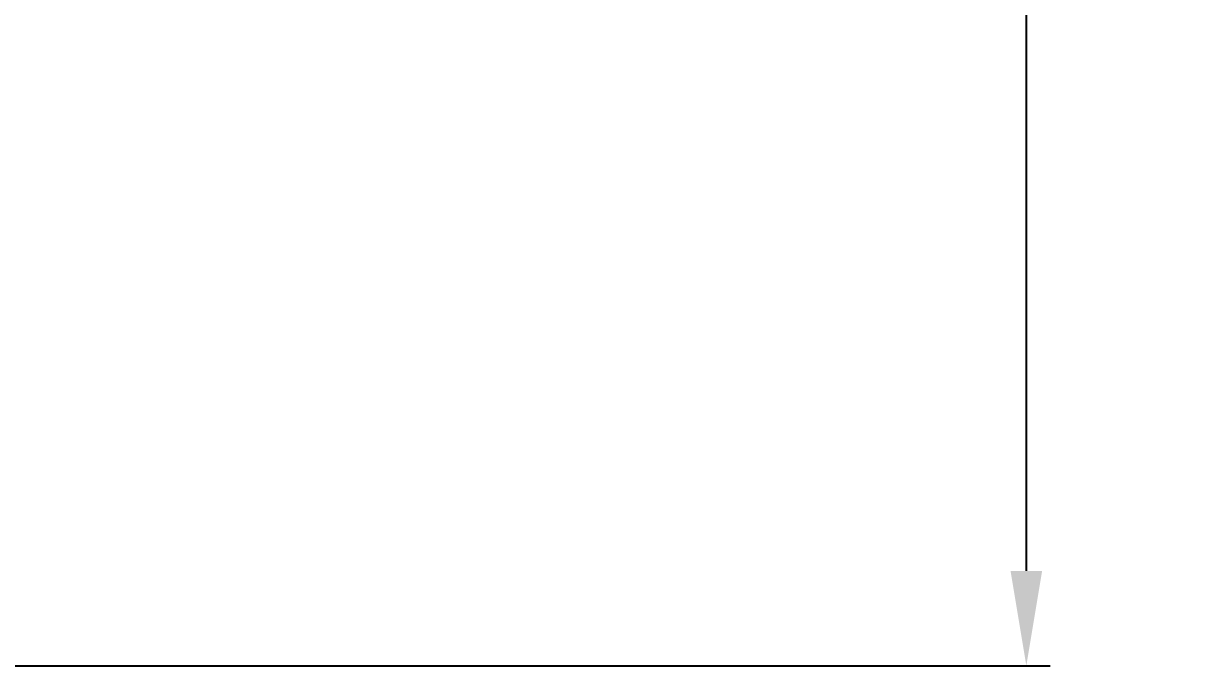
# Model space of a CAD drawing. Header units: inches. Extents: x 1105 to 1525, y -292 to 302.
# Drawn here: x 1256.7 to 1318.2, y -172.6 to -138.7 of the extents above; entities that cross this region are included whole.
import ezdxf

# ---------------------------------------------------------------- set-up
doc = ezdxf.new("R2010")
doc.units = ezdxf.units.IN
doc.header["$LTSCALE"] = 2.42
doc.header["$MEASUREMENT"] = 0
doc.header["$PDMODE"] = 3
doc.header["$PDSIZE"] = 0.3125
doc.layers.get('Defpoints').update_dxf_attribs({"linetype": 'CONTINUOUS'})
doc.layers.add('DIM', color=3, linetype='CONTINUOUS', lineweight=18)
doc.styles.get("Standard").update_dxf_attribs({"font": 'arial.ttf', "width": 0.8})
doc.dimstyles.new('ISO-25', dxfattribs={"dimtxt": 5, "dimasz": 2.5, "dimexe": 1.25, "dimexo": 0.625, "dimgap": 2, "dimtad": 1, "dimtih": 1, "dimtoh": 1, "dimdec": 1, "dimdsep": 46, "dimtxsty": 'Standard', "dimcen": 0, "dimclrd": 3, "dimclre": 3, "dimclrt": 4, "dimadec": 0, "dimazin": 0, "dimtfac": 1, "dimtdec": 1, "dimtmove": 0, "dimatfit": 3, "dimfxl": 1, "dimarcsym": 0})

# ---------------------------------------------------------------- blocks, each defined once
blk = doc.blocks.new('*D1')
at = {"layer": 'Defpoints', "color": 0, "transparency": 16777216}
for p in [(1211.201, 101.815), (1211.201, -172.578), (1309.638, -172.578)]:
    blk.add_point(p, dxfattribs=at)
at = {"layer": 'DIM', "color": 3, "lineweight": -2, "transparency": 16777216}
for p, q in [((1211.826, 101.815), (1310.888, 101.815)), ((1309.638, 96.815), (1309.638, -30.872)), ((1309.638, -167.578), (1309.638, -39.892)), ((1211.826, -172.578), (1310.888, -172.578))]:
    blk.add_line(p, q, dxfattribs=at)
at = {"layer": 'DIM', "color": 3, "transparency": 16777216}
for points in [[(1308.805, 96.815), (1310.472, 96.815), (1309.638, 101.815)], [(1308.805, -167.578), (1310.472, -167.578), (1309.638, -172.578)]]:
    blk.add_solid(points, dxfattribs=at)
at = {"layer": 'DIM', "color": 4, "transparency": 16777216, "insert": (1309.638, -35.382), "char_height": 5, "attachment_point": 5}
blk.add_mtext('274.4', dxfattribs=at)

msp = doc.modelspace()

# ---------------------------------------------------------------- dimensions: what is measured, and where the dimension line sits
at = {"layer": 'DIM'}
dim = msp.add_linear_dim(base=(1309.638, -172.578), p1=(1211.201, 101.815), p2=(1211.201, -172.578), angle=90, dimstyle='ISO-25', override={"dimasz": 5, "dimtad": 0}, dxfattribs=at)
dim.commit()
dim.dimension.update_dxf_attribs({"geometry": '*D1', "text_midpoint": (1309.638, -35.382)})

doc.saveas('drawing.dxf')
